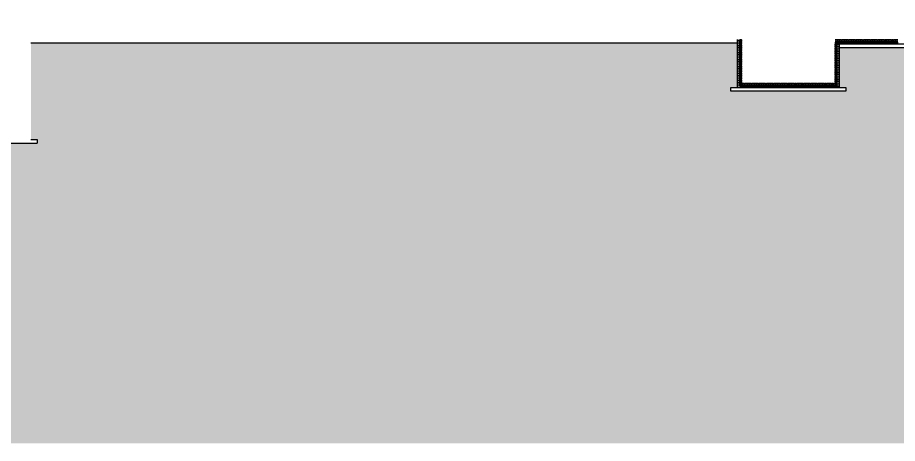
# Model space of a CAD drawing. Header units: millimetres. Extents: x 17311 to 801382, y -242618 to -104888.
# Drawn here: x 134581 to 148695, y -162158 to -155338 of the extents above; entities that cross this region are included whole.
import ezdxf

# ---------------------------------------------------------------- set-up
doc = ezdxf.new("R2010")
doc.units = ezdxf.units.MM
doc.header["$LTSCALE"] = 250
for name, color, linetype in [('A-버림CONC', 4, 'Continuous'), ('ISL', 251, 'Continuous'), ('지반', 254, 'Continuous')]:
    doc.layers.add(name, color=color, linetype=linetype)

msp = doc.modelspace()

# ---------------------------------------------------------------- hatches: boundary and pattern name
at = {"layer": '지반'}
h = msp.add_hatch(dxfattribs=at)
h.set_pattern_fill('EARTH', color=251, scale=70, angle=45)
h.paths.add_polyline_path([(19867.6, -155938.1), (19867.6, -162158.4), (170632.4, -162158.4), (170632.4, -155338.1), (155918.4, -155338.1), (155918.4, -156058.1), (155968.4, -156058.1), (155968.4, -156118.1), (155248.4, -156118.1), (155248.4, -156058.1), (155348.4, -156058.1), (155348.4, -155818.1), (154340.3, -155818.1), (154340.3, -156958.1), (154440.3, -156958.1), (154440.3, -157018.1), (151100.3, -157018.1), (151100.3, -156958.1), (151200.3, -156958.1), (151200.3, -155818.1), (147765.3, -155818.1), (147765.3, -156458.1), (147865.3, -156458.1), (147865.3, -156518.1), (146025.3, -156518.1), (146025.3, -156458.1), (146125.3, -156458.1), (146125.3, -155748.1), (134795.3, -155748.1), (134795.3, -157288.1), (134895.3, -157288.1), (134895.3, -157348.1), (134095.3, -157348.1), (134095.3, -157288.1), (134195.3, -157288.1), (134195.3, -156748.1), (127595.3, -156748.1), (127595.3, -157288.1), (127695.3, -157288.1), (127695.3, -157348.1), (126895.3, -157348.1), (126895.3, -157288.1), (126995.3, -157288.1), (126995.3, -156748.1), (117995.3, -156748.1), (117995.3, -157888.1), (118095.3, -157888.1), (118095.3, -157948.1), (114895.3, -157948.1), (114895.3, -157888.1), (114995.3, -157888.1), (114995.3, -156748.1), (107195.3, -156748.1), (107195.3, -157888.1), (107295.3, -157888.1), (107295.3, -157948.1), (104095.3, -157948.1), (104095.3, -157888.1), (104195.3, -157888.1), (104195.3, -156748.1), (96395.3, -156748.1), (96395.3, -157888.1), (96495.3, -157888.1), (96495.3, -157948.1), (93295.3, -157948.1), (93295.3, -157888.1), (93395.3, -157888.1), (93395.3, -156748.1), (92095.3, -156748.1), (92095.3, -157088.1), (92195.3, -157088.1), (92195.3, -157148.1), (90495.3, -157148.1), (90495.3, -157088.1), (90595.3, -157088.1), (90595.3, -156388.1), (91195.3, -156388.1), (91195.3, -155748.1), (86975.3, -155748.1), (86905.3, -155818.1), (85665.3, -155818.1), (85665.3, -156758.1), (85765.3, -156758.1), (85765.3, -156818.1), (82425.3, -156818.1), (82425.3, -156758.1), (82525.3, -156758.1), (82525.3, -155818.1), (80915.3, -155818.1), (80915.3, -156458.1), (81015.3, -156458.1), (81015.3, -156518.1), (79175.3, -156518.1), (79175.3, -156458.1), (79275.3, -156458.1), (79275.3, -155818.1), (77315.3, -155818.1), (77315.3, -156058.1), (77415.3, -156058.1), (77415.3, -156118.1), (76675.3, -156118.1), (76675.3, -156058.1), (76775.3, -156058.1), (76775.3, -155818.1), (75796.7, -155818.1), (75736.7, -155748.1), (74909.2, -155748.1), (74195.3, -156164.6), (74195.3, -156288.1), (75045.3, -156288.1), (75045.3, -157288.1), (75145.3, -157288.1), (75145.3, -157348.1), (73445.3, -157348.1), (73445.3, -157288.1), (73545.3, -157288.1), (73545.3, -156288.1), (73995.3, -156288.1), (73995.3, -155938.1), (73925.3, -155938.1), (73925.3, -156038.1), (73895.3, -156038.1), (73895.3, -155938.1)])

# ---------------------------------------------------------------- linework, layer by layer
at = {"layer": 'A-버림CONC'}
for p, q in [((146125.3, -155748.1), (134795.3, -155748.1)), ((147765.3, -155818.1), (151200.3, -155818.1)), ((134795.3, -157288.1), (134895.3, -157288.1)), ((134895.3, -157288.1), (134895.3, -157348.1))]:
    msp.add_line(p, q, dxfattribs=at)
at = {"layer": 'A-버림CONC', "elevation": 0}
for points in [[(147765.3, -156458.1), (147865.3, -156458.1), (147865.3, -156518.1), (146025.3, -156518.1), (146025.3, -156458.1), (146125.3, -156458.1)], [(134095.3, -157348.1), (134895.3, -157348.1)]]:
    msp.add_lwpolyline(points, dxfattribs=at)
at = {"layer": 'ISL'}
msp.add_line((147695.3, -155758.1), (151270.3, -155758.1), dxfattribs=at)
at = {"layer": 'ISL', "elevation": 0}
msp.add_lwpolyline([(146125.3, -155688.1), (146125.3, -156458.1), (147765.3, -156458.1), (147765.3, -155758.1)], dxfattribs=at)
for points in [[(146125.3, -155688.1, 0.5092668), (146142.2, -155700.5), (146178.3, -155689.8, -1.3725934), (146178.3, -155714.5), (146142.2, -155703.8, 0.5092668), (146125.3, -155716.1, 0.5092668), (146142.2, -155728.5), (146178.3, -155717.8, -1.3725934), (146178.3, -155742.5), (146142.2, -155731.8, 0.5092668), (146125.3, -155744.1, 0.5092668), (146142.2, -155756.5), (146178.3, -155745.8, -1.3725934), (146178.3, -155770.5), (146142.2, -155759.8, 0.5092668), (146125.3, -155772.1, 0.5092668), (146142.2, -155784.5), (146178.3, -155773.8, -1.3725934), (146178.3, -155798.5), (146142.2, -155787.8, 0.5092668), (146125.3, -155800.1, 0.5092668), (146142.2, -155812.5), (146178.3, -155801.8, -1.3725934), (146178.3, -155826.5), (146142.2, -155815.8, 0.5092668), (146125.3, -155828.1, 0.5092668), (146142.2, -155840.5), (146178.3, -155829.8, -1.3725934), (146178.3, -155854.5), (146142.2, -155843.8, 0.5092668), (146125.3, -155856.1, 0.5092668), (146142.2, -155868.5), (146178.3, -155857.8, -1.3725934), (146178.3, -155882.5), (146142.2, -155871.8, 0.5092668), (146125.3, -155884.1, 0.5092668), (146142.2, -155896.5), (146178.3, -155885.8, -1.3725934), (146178.3, -155910.5), (146142.2, -155899.8, 0.5092668), (146125.3, -155912.1, 0.5092668), (146142.2, -155924.5), (146178.3, -155913.8, -1.3725934), (146178.3, -155938.5), (146142.2, -155927.8, 0.5092668), (146125.3, -155940.1, 0.5092668), (146142.2, -155952.5), (146178.3, -155941.8, -1.3725934), (146178.3, -155966.5), (146142.2, -155955.8, 0.5092668), (146125.3, -155968.1, 0.5092668), (146142.2, -155980.5), (146178.3, -155969.8, -1.3725934), (146178.3, -155994.5), (146142.2, -155983.8, 0.5092668), (146125.3, -155996.1, 0.5092668), (146142.2, -156008.5), (146178.3, -155997.8, -1.3725934), (146178.3, -156022.5), (146142.2, -156011.8, 0.5092668), (146125.3, -156024.1, 0.5092668), (146142.2, -156036.5), (146178.3, -156025.8, -1.3725934), (146178.3, -156050.5), (146142.2, -156039.8, 0.5092668), (146125.3, -156052.1, 0.5092668), (146142.2, -156064.5), (146178.3, -156053.8, -1.3725934), (146178.3, -156078.5), (146142.2, -156067.8, 0.5092668), (146125.3, -156080.1, 0.5092668), (146142.2, -156092.5), (146178.3, -156081.8, -1.3725934), (146178.3, -156106.5), (146142.2, -156095.8, 0.5092668), (146125.3, -156108.1, 0.5092668), (146142.2, -156120.5), (146178.3, -156109.8, -1.3725934), (146178.3, -156134.5), (146142.2, -156123.8, 0.5092668), (146125.3, -156136.1, 0.5092668), (146142.2, -156148.5), (146178.3, -156137.8, -1.3725934), (146178.3, -156162.5), (146142.2, -156151.8, 0.5092668), (146125.3, -156164.1, 0.5092668), (146142.2, -156176.5), (146178.3, -156165.8, -1.3725934), (146178.3, -156190.5), (146142.2, -156179.8, 0.5092668), (146125.3, -156192.1, 0.5092668), (146142.2, -156204.5), (146178.3, -156193.8, -1.3725934), (146178.3, -156218.5), (146142.2, -156207.8, 0.5092668), (146125.3, -156220.1, 0.5092668), (146142.2, -156232.5), (146178.3, -156221.8, -1.3725934), (146178.3, -156246.5), (146142.2, -156235.8, 0.5092668), (146125.3, -156248.1, 0.5092668), (146142.2, -156260.5), (146178.3, -156249.8, -1.3725934), (146178.3, -156274.5), (146142.2, -156263.8, 0.5092668), (146125.3, -156276.1, 0.5092668), (146142.2, -156288.5), (146178.3, -156277.8, -1.3725934), (146178.3, -156302.5), (146142.2, -156291.8, 0.5092668), (146125.3, -156304.1, 0.5092668), (146142.2, -156316.5), (146178.3, -156305.8, -1.3725934), (146178.3, -156330.5), (146142.2, -156319.8, 0.5092668), (146125.3, -156332.1, 0.5092668), (146142.2, -156344.5), (146178.3, -156333.8, -1.3725934), (146178.3, -156358.5), (146142.2, -156347.8, 0.5092668), (146125.3, -156360.1, 0.5092668), (146142.2, -156372.5), (146178.3, -156361.8, -1.3725934), (146178.3, -156386.5), (146142.2, -156375.8, 0.5092668), (146125.3, -156388.1, 0.5092668), (146142.2, -156400.5), (146178.3, -156389.8, -1.3725934), (146178.3, -156414.5), (146142.2, -156403.8, 0.5092668), (146125.3, -156416.1, 0.5092668), (146142.2, -156428.5), (146178.3, -156417.8, -1.3725934), (146178.3, -156442.5), (146142.2, -156431.8, 0.5092668), (146125.3, -156444.1)], [(147695.3, -155688.1, -0.5092668), (147707.6, -155705.1), (147696.9, -155741.2, 1.3725934), (147721.6, -155741.2), (147710.9, -155705.1, -0.5092668), (147723.3, -155688.1, -0.5092668), (147735.6, -155705.1), (147724.9, -155741.2, 1.3725934), (147749.6, -155741.2), (147738.9, -155705.1, -0.5092668), (147751.3, -155688.1, -0.5092668), (147763.6, -155705.1), (147752.9, -155741.2, 1.3725934), (147777.6, -155741.2), (147766.9, -155705.1, -0.5092668), (147779.3, -155688.1, -0.5092668), (147791.6, -155705.1), (147780.9, -155741.2, 1.3725934), (147805.6, -155741.2), (147794.9, -155705.1, -0.5092668), (147807.3, -155688.1, -0.5092668), (147819.6, -155705.1), (147808.9, -155741.2, 1.3725934), (147833.6, -155741.2), (147822.9, -155705.1, -0.5092668), (147835.3, -155688.1, -0.5092668), (147847.6, -155705.1), (147836.9, -155741.2, 1.3725934), (147861.6, -155741.2), (147850.9, -155705.1, -0.5092668), (147863.3, -155688.1, -0.5092668), (147875.6, -155705.1), (147864.9, -155741.2, 1.3725934), (147889.6, -155741.2), (147878.9, -155705.1, -0.5092668), (147891.3, -155688.1, -0.5092668), (147903.6, -155705.1), (147892.9, -155741.2, 1.3725934), (147917.6, -155741.2), (147906.9, -155705.1, -0.5092668), (147919.3, -155688.1, -0.5092668), (147931.6, -155705.1), (147920.9, -155741.2, 1.3725934), (147945.6, -155741.2), (147934.9, -155705.1, -0.5092668), (147947.3, -155688.1, -0.5092668), (147959.6, -155705.1), (147948.9, -155741.2, 1.3725934), (147973.6, -155741.2), (147962.9, -155705.1, -0.5092668), (147975.3, -155688.1, -0.5092668), (147987.6, -155705.1), (147976.9, -155741.2, 1.3725934), (148001.6, -155741.2), (147990.9, -155705.1, -0.5092668), (148003.3, -155688.1, -0.5092668), (148015.6, -155705.1), (148004.9, -155741.2, 1.3725934), (148029.6, -155741.2), (148018.9, -155705.1, -0.5092668), (148031.3, -155688.1, -0.5092668), (148043.6, -155705.1), (148032.9, -155741.2, 1.3725934), (148057.6, -155741.2), (148046.9, -155705.1, -0.5092668), (148059.3, -155688.1, -0.5092668), (148071.6, -155705.1), (148060.9, -155741.2, 1.3725934), (148085.6, -155741.2), (148074.9, -155705.1, -0.5092668), (148087.3, -155688.1, -0.5092668), (148099.6, -155705.1), (148088.9, -155741.2, 1.3725934), (148113.6, -155741.2), (148102.9, -155705.1, -0.5092668), (148115.3, -155688.1, -0.5092668), (148127.6, -155705.1), (148116.9, -155741.2, 1.3725934), (148141.6, -155741.2), (148130.9, -155705.1, -0.5092668), (148143.3, -155688.1, -0.5092668), (148155.6, -155705.1), (148144.9, -155741.2, 1.3725934), (148169.6, -155741.2), (148158.9, -155705.1, -0.5092668), (148171.3, -155688.1, -0.5092668), (148183.6, -155705.1), (148172.9, -155741.2, 1.3725934), (148197.6, -155741.2), (148186.9, -155705.1, -0.5092668), (148199.3, -155688.1, -0.5092668), (148211.6, -155705.1), (148200.9, -155741.2, 1.3725934), (148225.6, -155741.2), (148214.9, -155705.1, -0.5092668), (148227.3, -155688.1, -0.5092668), (148239.6, -155705.1), (148228.9, -155741.2, 1.3725934), (148253.6, -155741.2), (148242.9, -155705.1, -0.5092668), (148255.3, -155688.1, -0.5092668), (148267.6, -155705.1), (148256.9, -155741.2, 1.3725934), (148281.6, -155741.2), (148270.9, -155705.1, -0.5092668), (148283.3, -155688.1, -0.5092668), (148295.6, -155705.1), (148284.9, -155741.2, 1.3725934), (148309.6, -155741.2), (148298.9, -155705.1, -0.5092668), (148311.3, -155688.1, -0.5092668), (148323.6, -155705.1), (148312.9, -155741.2, 1.3725934), (148337.6, -155741.2), (148326.9, -155705.1, -0.5092668), (148339.3, -155688.1, -0.5092668), (148351.6, -155705.1), (148340.9, -155741.2, 1.3725934), (148365.6, -155741.2), (148354.9, -155705.1, -0.5092668), (148367.3, -155688.1, -0.5092668), (148379.6, -155705.1), (148368.9, -155741.2, 1.3725934), (148393.6, -155741.2), (148382.9, -155705.1, -0.5092668), (148395.3, -155688.1, -0.5092668), (148407.6, -155705.1), (148396.9, -155741.2, 1.3725934), (148421.6, -155741.2), (148410.9, -155705.1, -0.5092668), (148423.3, -155688.1, -0.5092668), (148435.6, -155705.1), (148424.9, -155741.2, 1.3725934), (148449.6, -155741.2), (148438.9, -155705.1, -0.5092668), (148451.3, -155688.1, -0.5092668), (148463.6, -155705.1), (148452.9, -155741.2, 1.3725934), (148477.6, -155741.2), (148466.9, -155705.1, -0.5092668), (148479.3, -155688.1, -0.5092668), (148491.6, -155705.1), (148480.9, -155741.2, 1.3725934), (148505.6, -155741.2), (148494.9, -155705.1, -0.5092668), (148507.3, -155688.1, -0.5092668), (148519.6, -155705.1), (148508.9, -155741.2, 1.3725934), (148533.6, -155741.2), (148522.9, -155705.1, -0.5092668), (148535.3, -155688.1, -0.5092668), (148547.6, -155705.1), (148536.9, -155741.2, 1.3725934), (148561.6, -155741.2), (148550.9, -155705.1, -0.5092668), (148563.3, -155688.1, -0.5092668), (148575.6, -155705.1), (148564.9, -155741.2, 1.3725934), (148589.6, -155741.2), (148578.9, -155705.1, -0.5092668), (148591.3, -155688.1, -0.5092668), (148603.6, -155705.1), (148592.9, -155741.2, 1.3725934), (148617.6, -155741.2), (148606.9, -155705.1, -0.5092668), (148619.3, -155688.1, -0.5092668), (148631.6, -155705.1), (148620.9, -155741.2, 1.3725934), (148645.6, -155741.2), (148634.9, -155705.1, -0.5092668), (148647.3, -155688.1, -0.5092668), (148659.6, -155705.1), (148648.9, -155741.2, 1.3725934), (148673.6, -155741.2), (148662.9, -155705.1, -0.5092668), (148675.3, -155688.1, -0.5092668), (148687.6, -155705.1), (148676.9, -155741.2, 1.3725934), (148701.6, -155741.2), (148690.9, -155705.1, -0.5092668), (148703.3, -155688.1, -0.5092668)], [(147765.3, -156458.1, 0.5092668), (147748.3, -156445.8), (147712.2, -156456.5, -1.3725934), (147712.2, -156431.8), (147748.3, -156442.5, 0.5092668), (147765.3, -156430.1, 0.5092668), (147748.3, -156417.8), (147712.2, -156428.5, -1.3725934), (147712.2, -156403.8), (147748.3, -156414.5, 0.5092668), (147765.3, -156402.1, 0.5092668), (147748.3, -156389.8), (147712.2, -156400.5, -1.3725934), (147712.2, -156375.8), (147748.3, -156386.5, 0.5092668), (147765.3, -156374.1, 0.5092668), (147748.3, -156361.8), (147712.2, -156372.5, -1.3725934), (147712.2, -156347.8), (147748.3, -156358.5, 0.5092668), (147765.3, -156346.1, 0.5092668), (147748.3, -156333.8), (147712.2, -156344.5, -1.3725934), (147712.2, -156319.8), (147748.3, -156330.5, 0.5092668), (147765.3, -156318.1, 0.5092668), (147748.3, -156305.8), (147712.2, -156316.5, -1.3725934), (147712.2, -156291.8), (147748.3, -156302.5, 0.5092668), (147765.3, -156290.1, 0.5092668), (147748.3, -156277.8), (147712.2, -156288.5, -1.3725934), (147712.2, -156263.8), (147748.3, -156274.5, 0.5092668), (147765.3, -156262.1, 0.5092668), (147748.3, -156249.8), (147712.2, -156260.5, -1.3725934), (147712.2, -156235.8), (147748.3, -156246.5, 0.5092668), (147765.3, -156234.1, 0.5092668), (147748.3, -156221.8), (147712.2, -156232.5, -1.3725934), (147712.2, -156207.8), (147748.3, -156218.5, 0.5092668), (147765.3, -156206.1, 0.5092668), (147748.3, -156193.8), (147712.2, -156204.5, -1.3725934), (147712.2, -156179.8), (147748.3, -156190.5, 0.5092668), (147765.3, -156178.1, 0.5092668), (147748.3, -156165.8), (147712.2, -156176.5, -1.3725934), (147712.2, -156151.8), (147748.3, -156162.5, 0.5092668), (147765.3, -156150.1, 0.5092668), (147748.3, -156137.8), (147712.2, -156148.5, -1.3725934), (147712.2, -156123.8), (147748.3, -156134.5, 0.5092668), (147765.3, -156122.1, 0.5092668), (147748.3, -156109.8), (147712.2, -156120.5, -1.3725934), (147712.2, -156095.8), (147748.3, -156106.5, 0.5092668), (147765.3, -156094.1, 0.5092668), (147748.3, -156081.8), (147712.2, -156092.5, -1.3725934), (147712.2, -156067.8), (147748.3, -156078.5, 0.5092668), (147765.3, -156066.1, 0.5092668), (147748.3, -156053.8), (147712.2, -156064.5, -1.3725934), (147712.2, -156039.8), (147748.3, -156050.5, 0.5092668), (147765.3, -156038.1, 0.5092668), (147748.3, -156025.8), (147712.2, -156036.5, -1.3725934), (147712.2, -156011.8), (147748.3, -156022.5, 0.5092668), (147765.3, -156010.1, 0.5092668), (147748.3, -155997.8), (147712.2, -156008.5, -1.3725934), (147712.2, -155983.8), (147748.3, -155994.5, 0.5092668), (147765.3, -155982.1, 0.5092668), (147748.3, -155969.8), (147712.2, -155980.5, -1.3725934), (147712.2, -155955.8), (147748.3, -155966.5, 0.5092668), (147765.3, -155954.1, 0.5092668), (147748.3, -155941.8), (147712.2, -155952.5, -1.3725934), (147712.2, -155927.8), (147748.3, -155938.5, 0.5092668), (147765.3, -155926.1, 0.5092668), (147748.3, -155913.8), (147712.2, -155924.5, -1.3725934), (147712.2, -155899.8), (147748.3, -155910.5, 0.5092668), (147765.3, -155898.1, 0.5092668), (147748.3, -155885.8), (147712.2, -155896.5, -1.3725934), (147712.2, -155871.8), (147748.3, -155882.5, 0.5092668), (147765.3, -155870.1, 0.5092668), (147748.3, -155857.8), (147712.2, -155868.5, -1.3725934), (147712.2, -155843.8), (147748.3, -155854.5, 0.5092668), (147765.3, -155842.1, 0.5092668), (147748.3, -155829.8), (147712.2, -155840.5, -1.3725934), (147712.2, -155815.8), (147748.3, -155826.5, 0.5092668), (147765.3, -155814.1, 0.5092668), (147748.3, -155801.8), (147712.2, -155812.5, -1.3725934), (147712.2, -155787.8), (147748.3, -155798.5, 0.5092668), (147765.3, -155786.1, 0.5092668), (147748.3, -155773.8), (147712.2, -155784.5, -1.3725934), (147712.2, -155759.8), (147748.3, -155770.5, 0.5092668), (147765.3, -155758.1)], [(146195.3, -156388.1, -0.5092668), (146207.6, -156405.1), (146196.9, -156441.2, 1.3725934), (146221.6, -156441.2), (146210.9, -156405.1, -0.5092668), (146223.3, -156388.1, -0.5092668), (146235.6, -156405.1), (146224.9, -156441.2, 1.3725934), (146249.6, -156441.2), (146238.9, -156405.1, -0.5092668), (146251.3, -156388.1, -0.5092668), (146263.6, -156405.1), (146252.9, -156441.2, 1.3725934), (146277.6, -156441.2), (146266.9, -156405.1, -0.5092668), (146279.3, -156388.1, -0.5092668), (146291.6, -156405.1), (146280.9, -156441.2, 1.3725934), (146305.6, -156441.2), (146294.9, -156405.1, -0.5092668), (146307.3, -156388.1, -0.5092668), (146319.6, -156405.1), (146308.9, -156441.2, 1.3725934), (146333.6, -156441.2), (146322.9, -156405.1, -0.5092668), (146335.3, -156388.1, -0.5092668), (146347.6, -156405.1), (146336.9, -156441.2, 1.3725934), (146361.6, -156441.2), (146350.9, -156405.1, -0.5092668), (146363.3, -156388.1, -0.5092668), (146375.6, -156405.1), (146364.9, -156441.2, 1.3725934), (146389.6, -156441.2), (146378.9, -156405.1, -0.5092668), (146391.3, -156388.1, -0.5092668), (146403.6, -156405.1), (146392.9, -156441.2, 1.3725934), (146417.6, -156441.2), (146406.9, -156405.1, -0.5092668), (146419.3, -156388.1, -0.5092668), (146431.6, -156405.1), (146420.9, -156441.2, 1.3725934), (146445.6, -156441.2), (146434.9, -156405.1, -0.5092668), (146447.3, -156388.1, -0.5092668), (146459.6, -156405.1), (146448.9, -156441.2, 1.3725934), (146473.6, -156441.2), (146462.9, -156405.1, -0.5092668), (146475.3, -156388.1, -0.5092668), (146487.6, -156405.1), (146476.9, -156441.2, 1.3725934), (146501.6, -156441.2), (146490.9, -156405.1, -0.5092668), (146503.3, -156388.1, -0.5092668), (146515.6, -156405.1), (146504.9, -156441.2, 1.3725934), (146529.6, -156441.2), (146518.9, -156405.1, -0.5092668), (146531.3, -156388.1, -0.5092668), (146543.6, -156405.1), (146532.9, -156441.2, 1.3725934), (146557.6, -156441.2), (146546.9, -156405.1, -0.5092668), (146559.3, -156388.1, -0.5092668), (146571.6, -156405.1), (146560.9, -156441.2, 1.3725934), (146585.6, -156441.2), (146574.9, -156405.1, -0.5092668), (146587.3, -156388.1, -0.5092668), (146599.6, -156405.1), (146588.9, -156441.2, 1.3725934), (146613.6, -156441.2), (146602.9, -156405.1, -0.5092668), (146615.3, -156388.1, -0.5092668), (146627.6, -156405.1), (146616.9, -156441.2, 1.3725934), (146641.6, -156441.2), (146630.9, -156405.1, -0.5092668), (146643.3, -156388.1, -0.5092668), (146655.6, -156405.1), (146644.9, -156441.2, 1.3725934), (146669.6, -156441.2), (146658.9, -156405.1, -0.5092668), (146671.3, -156388.1, -0.5092668), (146683.6, -156405.1), (146672.9, -156441.2, 1.3725934), (146697.6, -156441.2), (146686.9, -156405.1, -0.5092668), (146699.3, -156388.1, -0.5092668), (146711.6, -156405.1), (146700.9, -156441.2, 1.3725934), (146725.6, -156441.2), (146714.9, -156405.1, -0.5092668), (146727.3, -156388.1, -0.5092668), (146739.6, -156405.1), (146728.9, -156441.2, 1.3725934), (146753.6, -156441.2), (146742.9, -156405.1, -0.5092668), (146755.3, -156388.1, -0.5092668), (146767.6, -156405.1), (146756.9, -156441.2, 1.3725934), (146781.6, -156441.2), (146770.9, -156405.1, -0.5092668), (146783.3, -156388.1, -0.5092668), (146795.6, -156405.1), (146784.9, -156441.2, 1.3725934), (146809.6, -156441.2), (146798.9, -156405.1, -0.5092668), (146811.3, -156388.1, -0.5092668), (146823.6, -156405.1), (146812.9, -156441.2, 1.3725934), (146837.6, -156441.2), (146826.9, -156405.1, -0.5092668), (146839.3, -156388.1, -0.5092668), (146851.6, -156405.1), (146840.9, -156441.2, 1.3725934), (146865.6, -156441.2), (146854.9, -156405.1, -0.5092668), (146867.3, -156388.1, -0.5092668), (146879.6, -156405.1), (146868.9, -156441.2, 1.3725934), (146893.6, -156441.2), (146882.9, -156405.1, -0.5092668), (146895.3, -156388.1, -0.5092668), (146907.6, -156405.1), (146896.9, -156441.2, 1.3725934), (146921.6, -156441.2), (146910.9, -156405.1, -0.5092668), (146923.3, -156388.1, -0.5092668), (146935.6, -156405.1), (146924.9, -156441.2, 1.3725934), (146949.6, -156441.2), (146938.9, -156405.1, -0.5092668), (146951.3, -156388.1, -0.5092668), (146963.6, -156405.1), (146952.9, -156441.2, 1.3725934), (146977.6, -156441.2), (146966.9, -156405.1, -0.5092668), (146979.3, -156388.1, -0.5092668), (146991.6, -156405.1), (146980.9, -156441.2, 1.3725934), (147005.6, -156441.2), (146994.9, -156405.1, -0.5092668), (147007.3, -156388.1, -0.5092668), (147019.6, -156405.1), (147008.9, -156441.2, 1.3725934), (147033.6, -156441.2), (147022.9, -156405.1, -0.5092668), (147035.3, -156388.1, -0.5092668), (147047.6, -156405.1), (147036.9, -156441.2, 1.3725934), (147061.6, -156441.2), (147050.9, -156405.1, -0.5092668), (147063.3, -156388.1, -0.5092668), (147075.6, -156405.1), (147064.9, -156441.2, 1.3725934), (147089.6, -156441.2), (147078.9, -156405.1, -0.5092668), (147091.3, -156388.1, -0.5092668), (147103.6, -156405.1), (147092.9, -156441.2, 1.3725934), (147117.6, -156441.2), (147106.9, -156405.1, -0.5092668), (147119.3, -156388.1, -0.5092668), (147131.6, -156405.1), (147120.9, -156441.2, 1.3725934), (147145.6, -156441.2), (147134.9, -156405.1, -0.5092668), (147147.3, -156388.1, -0.5092668), (147159.6, -156405.1), (147148.9, -156441.2, 1.3725934), (147173.6, -156441.2), (147162.9, -156405.1, -0.5092668), (147175.3, -156388.1, -0.5092668), (147187.6, -156405.1), (147176.9, -156441.2, 1.3725934), (147201.6, -156441.2), (147190.9, -156405.1, -0.5092668), (147203.3, -156388.1, -0.5092668), (147215.6, -156405.1), (147204.9, -156441.2, 1.3725934), (147229.6, -156441.2), (147218.9, -156405.1, -0.5092668), (147231.3, -156388.1, -0.5092668), (147243.6, -156405.1), (147232.9, -156441.2, 1.3725934), (147257.6, -156441.2), (147246.9, -156405.1, -0.5092668), (147259.3, -156388.1, -0.5092668), (147271.6, -156405.1), (147260.9, -156441.2, 1.3725934), (147285.6, -156441.2), (147274.9, -156405.1, -0.5092668), (147287.3, -156388.1, -0.5092668), (147299.6, -156405.1), (147288.9, -156441.2, 1.3725934), (147313.6, -156441.2), (147302.9, -156405.1, -0.5092668), (147315.3, -156388.1, -0.5092668), (147327.6, -156405.1), (147316.9, -156441.2, 1.3725934), (147341.6, -156441.2), (147330.9, -156405.1, -0.5092668), (147343.3, -156388.1, -0.5092668), (147355.6, -156405.1), (147344.9, -156441.2, 1.3725934), (147369.6, -156441.2), (147358.9, -156405.1, -0.5092668), (147371.3, -156388.1, -0.5092668), (147383.6, -156405.1), (147372.9, -156441.2, 1.3725934), (147397.6, -156441.2), (147386.9, -156405.1, -0.5092668), (147399.3, -156388.1, -0.5092668), (147411.6, -156405.1), (147400.9, -156441.2, 1.3725934), (147425.6, -156441.2), (147414.9, -156405.1, -0.5092668), (147427.3, -156388.1, -0.5092668), (147439.6, -156405.1), (147428.9, -156441.2, 1.3725934), (147453.6, -156441.2), (147442.9, -156405.1, -0.5092668), (147455.3, -156388.1, -0.5092668), (147467.6, -156405.1), (147456.9, -156441.2, 1.3725934), (147481.6, -156441.2), (147470.9, -156405.1, -0.5092668), (147483.3, -156388.1, -0.5092668), (147495.6, -156405.1), (147484.9, -156441.2, 1.3725934), (147509.6, -156441.2), (147498.9, -156405.1, -0.5092668), (147511.3, -156388.1, -0.5092668), (147523.6, -156405.1), (147512.9, -156441.2, 1.3725934), (147537.6, -156441.2), (147526.9, -156405.1, -0.5092668), (147539.3, -156388.1, -0.5092668), (147551.6, -156405.1), (147540.9, -156441.2, 1.3725934), (147565.6, -156441.2), (147554.9, -156405.1, -0.5092668), (147567.3, -156388.1, -0.5092668), (147579.6, -156405.1), (147568.9, -156441.2, 1.3725934), (147593.6, -156441.2), (147582.9, -156405.1, -0.5092668), (147595.3, -156388.1, -0.5092668), (147607.6, -156405.1), (147596.9, -156441.2, 1.3725934), (147621.6, -156441.2), (147610.9, -156405.1, -0.5092668), (147623.3, -156388.1, -0.5092668), (147635.6, -156405.1), (147624.9, -156441.2, 1.3725934), (147649.6, -156441.2), (147638.9, -156405.1, -0.5092668), (147651.3, -156388.1, -0.5092668), (147663.6, -156405.1), (147652.9, -156441.2, 1.3725934), (147677.6, -156441.2), (147666.9, -156405.1, -0.5092668), (147679.3, -156388.1, -0.5092668), (147691.6, -156405.1), (147680.9, -156441.2, 1.3725934), (147705.6, -156441.2), (147694.9, -156405.1, -0.5092668), (147707.3, -156388.1)]]:
    msp.add_lwpolyline(points, format="xyb", dxfattribs=at)

doc.saveas('drawing.dxf')
